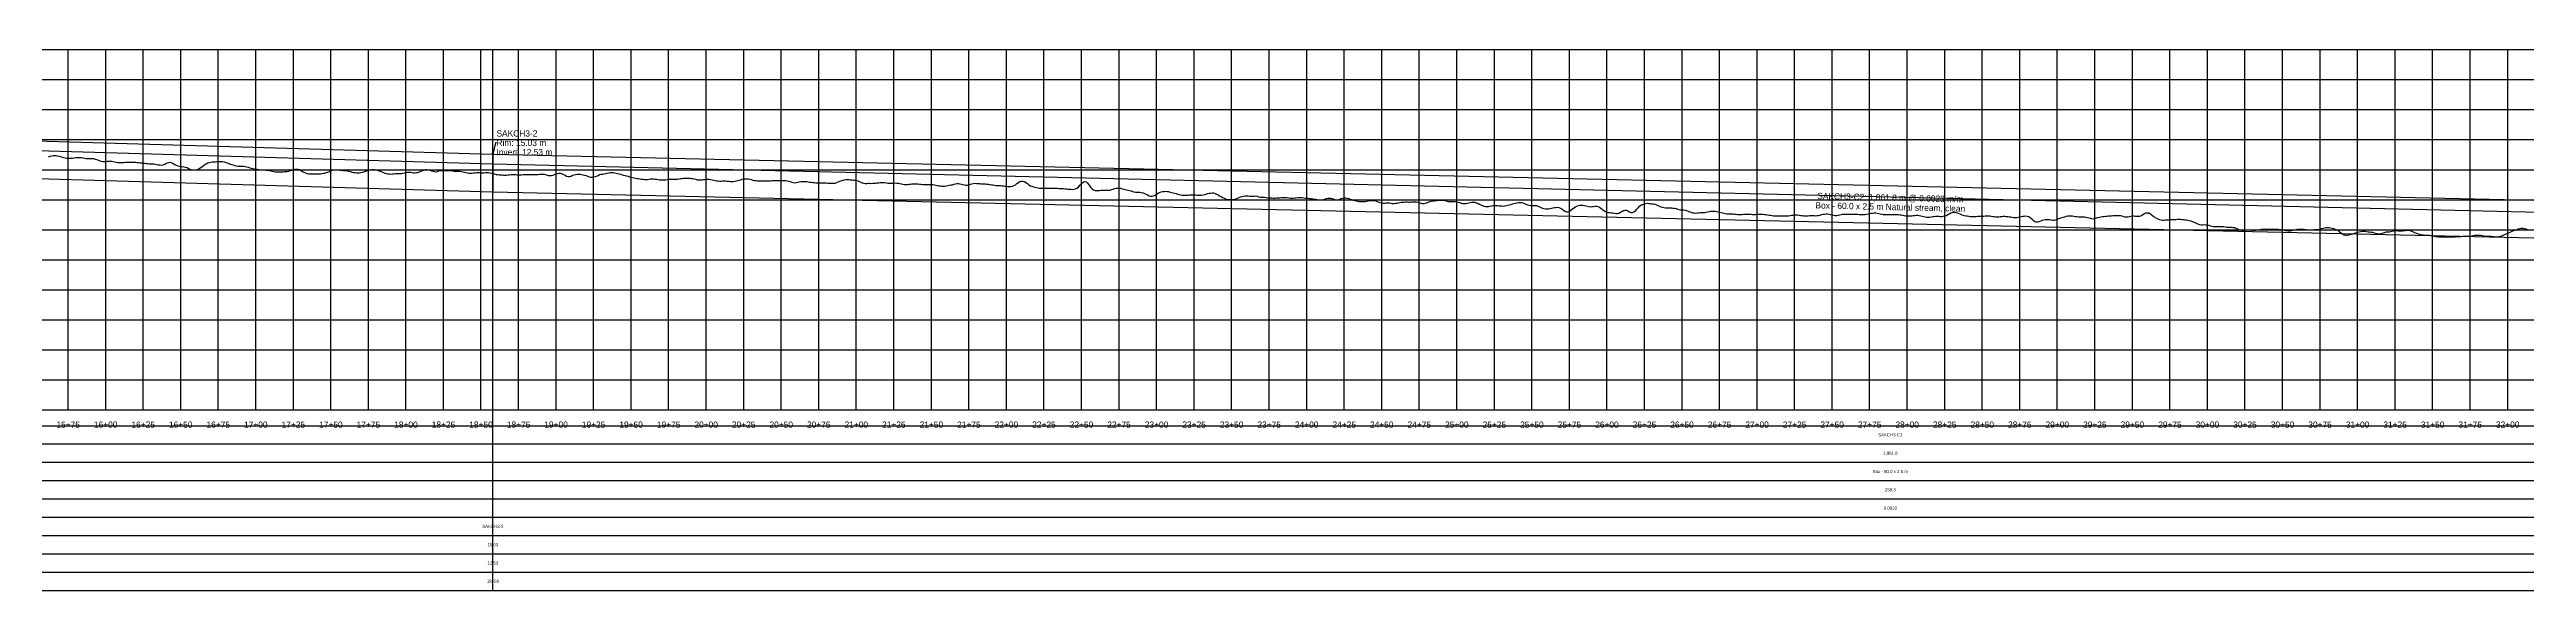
# Model space of a CAD drawing. Extents: x -64 to 6511, y -140 to 222.
# Drawn here: x 1563 to 3212, y -140 to 220 of the extents above; entities that cross this region are included whole.
import ezdxf
from ezdxf.enums import TextEntityAlignment as Align

# ---------------------------------------------------------------- set-up
doc = ezdxf.new("R2010")
doc.units = 0
for name, color, linetype in [('Annotation', 7, 'Continuous'), ('Annotation_Table', 254, 'Continuous'), ('Crown', 7, 'Continuous'), ('Grid', 254, 'Continuous'), ('Grid_Text', 7, 'Continuous'), ('Ground_Elevation', 3, 'Continuous'), ('Hydraulic_Grade', 5, 'Continuous'), ('Invert', 7, 'Continuous'), ('Structure', 7, 'Continuous')]:
    doc.layers.add(name, color=color, linetype=linetype)

msp = doc.modelspace()

# ---------------------------------------------------------------- linework, layer by layer
at = {"layer": 'Annotation', "color": 0}
msp.add_lwpolyline([(1857.89, 150.27), (1857.69, 151.25), (1858.48, 151.07)], close=True, dxfattribs=at)
msp.add_lwpolyline([(1860.33, 157.89), (1859.59, 157.89), (1857.89, 150.27)], dxfattribs=at)
at = {"layer": 'Annotation_Table', "color": 254}
for points in [[(1857.89, -140.21), (1857.89, 220)], [(-25, -30.48), (6474.95, -30.48)], [(-25, -42.67), (6474.95, -42.67)], [(-25, -54.86), (6474.95, -54.86)], [(-25, -67.06), (6474.95, -67.06)], [(-25, -79.25), (6474.95, -79.25)], [(-25, -91.44), (6474.95, -91.44)], [(-25, -103.63), (6474.95, -103.63)], [(-25, -115.82), (6474.95, -115.82)], [(-25, -128.02), (6474.95, -128.02)], [(-25, -140.21), (6474.95, -140.21)]]:
    msp.add_lwpolyline(points, dxfattribs=at)
at = {"layer": 'Crown', "color": 0}
for points in [[(0, 204.59), (1857.89, 150.27)], [(1857.89, 150.27), (1857.89, 150.27)], [(1857.89, 150.27), (3719.66, 108.3)]]:
    msp.add_lwpolyline(points, dxfattribs=at)
at = {"layer": 'Grid', "color": 254}
for points in [[(-25, 220), (6475, 220)], [(1575, -20), (1575, 220)], [(1600, -20), (1600, 220)], [(1625, -20), (1625, 220)], [(1650, -20), (1650, 220)], [(1675, -20), (1675, 220)], [(1700, -20), (1700, 220)], [(1725, -20), (1725, 220)], [(1750, -20), (1750, 220)], [(1775, -20), (1775, 220)], [(1800, -20), (1800, 220)], [(1825, -20), (1825, 220)], [(1850, -20), (1850, 220)], [(1875, -20), (1875, 220)], [(1900, -20), (1900, 220)], [(1925, -20), (1925, 220)], [(1950, -20), (1950, 220)], [(1975, -20), (1975, 220)], [(2000, -20), (2000, 220)], [(2025, -20), (2025, 220)], [(2050, -20), (2050, 220)], [(2075, -20), (2075, 220)], [(2100, -20), (2100, 220)], [(2125, -20), (2125, 220)], [(2150, -20), (2150, 220)], [(2175, -20), (2175, 220)], [(2200, -20), (2200, 220)], [(2225, -20), (2225, 220)], [(2250, -20), (2250, 220)], [(2275, -20), (2275, 220)], [(2300, -20), (2300, 220)], [(2325, -20), (2325, 220)], [(2350, -20), (2350, 220)], [(2375, -20), (2375, 220)], [(2400, -20), (2400, 220)], [(2425, -20), (2425, 220)], [(2450, -20), (2450, 220)], [(2475, -20), (2475, 220)], [(2500, -20), (2500, 220)], [(2525, -20), (2525, 220)], [(2550, -20), (2550, 220)], [(2575, -20), (2575, 220)], [(2600, -20), (2600, 220)], [(2625, -20), (2625, 220)], [(2650, -20), (2650, 220)], [(2675, -20), (2675, 220)], [(2700, -20), (2700, 220)], [(2725, -20), (2725, 220)], [(2750, -20), (2750, 220)], [(2775, -20), (2775, 220)], [(2800, -20), (2800, 220)], [(2825, -20), (2825, 220)], [(2850, -20), (2850, 220)], [(2875, -20), (2875, 220)], [(2900, -20), (2900, 220)], [(2925, -20), (2925, 220)], [(2950, -20), (2950, 220)], [(2975, -20), (2975, 220)], [(3000, -20), (3000, 220)], [(3025, -20), (3025, 220)], [(3050, -20), (3050, 220)], [(3075, -20), (3075, 220)], [(3100, -20), (3100, 220)], [(3125, -20), (3125, 220)], [(3150, -20), (3150, 220)], [(3175, -20), (3175, 220)], [(3200, -20), (3200, 220)], [(-25, 200), (6475, 200)], [(-25, 180), (6475, 180)], [(-25, 160), (6475, 160)], [(-25, 140), (6475, 140)], [(-25, 120), (6475, 120)], [(-25, 100), (6475, 100)], [(-25, 80), (6475, 80)], [(-25, 60), (6475, 60)], [(-25, 40), (6475, 40)], [(-25, 20), (6475, 20)], [(-25, 0), (6475, 0)], [(-25, -20), (6475, -20)]]:
    msp.add_lwpolyline(points, dxfattribs=at)
at = {"layer": 'Ground_Elevation', "color": 3}
msp.add_lwpolyline([(1562, 148.62), (1563, 148.95), (1564, 149.21), (1565, 149.4), (1566, 149.44), (1567, 149.36), (1568, 149.19), (1569, 148.98), (1570, 148.73), (1571, 148.44), (1572, 148.13), (1573, 147.88), (1574, 147.69), (1575, 147.59), (1576, 147.59), (1577, 147.64), (1578, 147.75), (1579, 147.89), (1580, 148.03), (1581, 148.13), (1582, 148.18), (1583, 148.13), (1584, 148.01), (1585, 147.82), (1586, 147.63), (1587, 147.49), (1588, 147.42), (1589, 147.4), (1590, 147.44), (1591, 147.44), (1592, 147.34), (1593, 147.1), (1594, 146.74), (1595, 146.34), (1596, 145.98), (1597, 145.69), (1598, 145.53), (1599, 145.49), (1600, 145.55), (1601, 145.64), (1602, 145.71), (1603, 145.72), (1604, 145.63), (1605, 145.41), (1606, 145.15), (1607, 144.91), (1608, 144.75), (1609, 144.7), (1610, 144.7), (1611, 144.73), (1612, 144.82), (1613, 144.93), (1614, 145), (1615, 145.02), (1616, 144.99), (1617, 144.96), (1618, 144.96), (1619, 144.96), (1620, 144.91), (1621, 144.82), (1622, 144.71), (1623, 144.63), (1624, 144.55), (1625, 144.43), (1626, 144.28), (1627, 144.15), (1628, 144.04), (1629, 143.94), (1630, 143.9), (1631, 143.89), (1632, 143.85), (1633, 143.73), (1634, 143.53), (1635, 143.3), (1636, 143.12), (1637, 143.07), (1638, 143.2), (1639, 143.56), (1640, 144.07), (1641, 144.59), (1642, 144.89), (1643, 144.92), (1644, 144.66), (1645, 144.16), (1646, 143.53), (1647, 142.91), (1648, 142.47), (1649, 142.26), (1650, 142.19), (1651, 142.12), (1652, 141.99), (1653, 141.76), (1654, 141.41), (1655, 140.9), (1656, 140.36), (1657, 140.03), (1658, 139.87), (1659, 139.85), (1660, 139.94), (1661, 140.21), (1662, 140.66), (1663, 141.25), (1664, 141.91), (1665, 142.62), (1666, 143.34), (1667, 144), (1668, 144.51), (1669, 144.86), (1670, 145.04), (1671, 145.13), (1672, 145.2), (1673, 145.27), (1674, 145.36), (1675, 145.45), (1676, 145.48), (1677, 145.45), (1678, 145.35), (1679, 145.15), (1680, 144.86), (1681, 144.49), (1682, 144.09), (1683, 143.72), (1684, 143.41), (1685, 143.14), (1686, 142.87), (1687, 142.61), (1688, 142.44), (1689, 142.39), (1690, 142.41), (1691, 142.4), (1692, 142.31), (1693, 142.16), (1694, 141.96), (1695, 141.67), (1696, 141.33), (1697, 141.03), (1698, 140.8), (1699, 140.6), (1700, 140.43), (1701, 140.26), (1702, 140.11), (1703, 139.99), (1704, 139.89), (1705, 139.83), (1706, 139.79), (1707, 139.72), (1708, 139.59), (1709, 139.4), (1710, 139.18), (1711, 138.93), (1712, 138.71), (1713, 138.56), (1714, 138.49), (1715, 138.52), (1716, 138.59), (1717, 138.64), (1718, 138.66), (1719, 138.7), (1720, 138.75), (1721, 138.86), (1722, 139.06), (1723, 139.37), (1724, 139.76), (1725, 140.11), (1726, 140.36), (1727, 140.43), (1728, 140.34), (1729, 140.04), (1730, 139.55), (1731, 138.89), (1732, 138.27), (1733, 137.79), (1734, 137.49), (1735, 137.32), (1736, 137.24), (1737, 137.23), (1738, 137.23), (1739, 137.21), (1740, 137.16), (1741, 137.13), (1742, 137.16), (1743, 137.27), (1744, 137.41), (1745, 137.57), (1746, 137.76), (1747, 138.04), (1748, 138.38), (1749, 138.77), (1750, 139.18), (1751, 139.57), (1752, 139.85), (1753, 139.97), (1754, 139.95), (1755, 139.84), (1756, 139.73), (1757, 139.63), (1758, 139.56), (1759, 139.49), (1760, 139.39), (1761, 139.25), (1762, 139.01), (1763, 138.69), (1764, 138.38), (1765, 138.16), (1766, 138.04), (1767, 138), (1768, 137.98), (1769, 137.99), (1770, 138.13), (1771, 138.36), (1772, 138.63), (1773, 138.9), (1774, 139.22), (1775, 139.56), (1776, 139.86), (1777, 140.06), (1778, 140.12), (1779, 140.05), (1780, 139.89), (1781, 139.63), (1782, 139.34), (1783, 138.99), (1784, 138.58), (1785, 138.13), (1786, 137.71), (1787, 137.39), (1788, 137.22), (1789, 137.14), (1790, 137.12), (1791, 137.18), (1792, 137.28), (1793, 137.35), (1794, 137.37), (1795, 137.36), (1796, 137.38), (1797, 137.5), (1798, 137.69), (1799, 137.91), (1800, 138.14), (1801, 138.28), (1802, 138.31), (1803, 138.24), (1804, 138.11), (1805, 138.01), (1806, 137.98), (1807, 138.05), (1808, 138.22), (1809, 138.54), (1810, 138.96), (1811, 139.4), (1812, 139.77), (1813, 140.02), (1814, 140.1), (1815, 139.92), (1816, 139.59), (1817, 139.22), (1818, 138.91), (1819, 138.7), (1820, 138.65), (1821, 138.86), (1822, 139.28), (1823, 139.44), (1824, 139.42), (1825, 139.37), (1826, 139.35), (1827, 139.37), (1828, 139.43), (1829, 139.51), (1830, 139.46), (1831, 139.17), (1832, 138.94), (1833, 138.93), (1834, 139), (1835, 139.05), (1836, 139.02), (1837, 138.88), (1838, 138.64), (1839, 138.38), (1840, 138.13), (1841, 137.91), (1842, 137.74), (1843, 137.68), (1844, 137.72), (1845, 137.83), (1846, 137.96), (1847, 138.07), (1848, 138.11), (1849, 138.07), (1850, 137.98), (1851, 137.95), (1852, 137.98), (1853, 138.04), (1854, 138.07), (1855, 138.03), (1856, 137.91), (1857, 137.72), (1858, 137.47), (1859, 137.16), (1860, 136.89), (1861, 136.7), (1862, 136.58), (1863, 136.5), (1864, 136.46), (1865, 136.43), (1866, 136.41), (1867, 136.45), (1868, 136.53), (1869, 136.63), (1870, 136.72), (1871, 136.81), (1872, 136.84), (1873, 136.77), (1874, 136.62), (1875, 136.52), (1876, 136.53), (1877, 136.6), (1878, 136.69), (1879, 136.79), (1880, 136.83), (1881, 136.81), (1882, 136.73), (1883, 136.69), (1884, 136.69), (1885, 136.68), (1886, 136.7), (1887, 136.74), (1888, 136.84), (1889, 136.93), (1890, 137.01), (1891, 137.01), (1892, 136.92), (1893, 136.71), (1894, 136.45), (1895, 136.18), (1896, 136.04), (1897, 136.06), (1898, 136.3), (1899, 136.71), (1900, 137.17), (1901, 137.55), (1902, 137.71), (1903, 137.63), (1904, 137.31), (1905, 136.82), (1906, 136.25), (1907, 135.74), (1908, 135.41), (1909, 135.41), (1910, 135.79), (1911, 136.24), (1912, 136.55), (1913, 136.78), (1914, 136.95), (1915, 137), (1916, 136.92), (1917, 136.74), (1918, 136.5), (1919, 136.26), (1920, 136.02), (1921, 135.58), (1922, 135.23), (1923, 135.09), (1924, 135.1), (1925, 135.24), (1926, 135.45), (1927, 135.75), (1928, 136.23), (1929, 136.71), (1930, 136.93), (1931, 137.12), (1932, 137.3), (1933, 137.49), (1934, 137.68), (1935, 137.87), (1936, 138.02), (1937, 138.13), (1938, 138.13), (1939, 138.01), (1940, 137.75), (1941, 137.44), (1942, 137.15), (1943, 136.96), (1944, 136.62), (1945, 136.32), (1946, 136.12), (1947, 135.91), (1948, 135.61), (1949, 135.29), (1950, 134.97), (1951, 134.7), (1952, 134.49), (1953, 134.34), (1954, 134.2), (1955, 134.05), (1956, 133.91), (1957, 133.76), (1958, 133.63), (1959, 133.54), (1960, 133.49), (1961, 133.53), (1962, 133.67), (1963, 133.83), (1964, 133.93), (1965, 133.9), (1966, 133.76), (1967, 133.6), (1968, 133.46), (1969, 133.31), (1970, 133.19), (1971, 133.14), (1972, 133.2), (1973, 133.34), (1974, 133.51), (1975, 133.66), (1976, 133.74), (1977, 133.74), (1978, 133.71), (1979, 133.67), (1980, 133.68), (1981, 133.77), (1982, 133.88), (1983, 134.03), (1984, 134.16), (1985, 134.25), (1986, 134.33), (1987, 134.38), (1988, 134.38), (1989, 134.3), (1990, 134.2), (1991, 134.06), (1992, 133.86), (1993, 133.59), (1994, 133.34), (1995, 133.19), (1996, 133.16), (1997, 133.25), (1998, 133.38), (1999, 133.54), (2000, 133.69), (2001, 133.76), (2002, 133.72), (2003, 133.57), (2004, 133.33), (2005, 133.03), (2006, 132.75), (2007, 132.57), (2008, 132.48), (2009, 132.43), (2010, 132.43), (2011, 132.47), (2012, 132.53), (2013, 132.53), (2014, 132.44), (2015, 132.29), (2016, 132.14), (2017, 132.08), (2018, 132.12), (2019, 132.27), (2020, 132.47), (2021, 132.7), (2022, 132.95), (2023, 133.26), (2024, 133.58), (2025, 133.83), (2026, 133.93), (2027, 133.93), (2028, 133.83), (2029, 133.63), (2030, 133.37), (2031, 133.1), (2032, 132.87), (2033, 132.71), (2034, 132.61), (2035, 132.54), (2036, 132.5), (2037, 132.49), (2038, 132.5), (2039, 132.54), (2040, 132.59), (2041, 132.63), (2042, 132.65), (2043, 132.67), (2044, 132.73), (2045, 132.77), (2046, 132.77), (2047, 132.73), (2048, 132.73), (2049, 132.75), (2050, 132.78), (2051, 132.81), (2052, 132.8), (2053, 132.73), (2054, 132.58), (2055, 132.34), (2056, 132.05), (2057, 131.73), (2058, 131.47), (2059, 131.34), (2060, 131.39), (2061, 131.6), (2062, 131.85), (2063, 132.05), (2064, 132.15), (2065, 132.18), (2066, 132.16), (2067, 132.05), (2068, 131.89), (2069, 131.74), (2070, 131.61), (2071, 131.48), (2072, 131.37), (2073, 131.3), (2074, 131.29), (2075, 131.3), (2076, 131.33), (2077, 131.34), (2078, 131.32), (2079, 131.26), (2080, 131.17), (2081, 131.1), (2082, 131.03), (2083, 130.97), (2084, 130.91), (2085, 130.93), (2086, 131.1), (2087, 131.46), (2088, 131.86), (2089, 132.26), (2090, 132.68), (2091, 133.06), (2092, 133.34), (2093, 133.46), (2094, 133.46), (2095, 133.39), (2096, 133.28), (2097, 133.18), (2098, 133.11), (2099, 133.1), (2100, 133.02), (2101, 132.58), (2102, 132.09), (2103, 131.65), (2104, 131.26), (2105, 130.99), (2106, 130.9), (2107, 130.89), (2108, 130.91), (2109, 130.91), (2110, 130.9), (2111, 130.92), (2112, 130.99), (2113, 131.09), (2114, 131.2), (2115, 131.33), (2116, 131.46), (2117, 131.55), (2118, 131.53), (2119, 131.38), (2120, 131.19), (2121, 131.02), (2122, 130.92), (2123, 130.92), (2124, 131), (2125, 131.09), (2126, 131.14), (2127, 131.13), (2128, 130.99), (2129, 130.74), (2130, 130.47), (2131, 130.25), (2132, 130.12), (2133, 130.1), (2134, 130.16), (2135, 130.27), (2136, 130.4), (2137, 130.51), (2138, 130.59), (2139, 130.61), (2140, 130.59), (2141, 130.52), (2142, 130.44), (2143, 130.34), (2144, 130.24), (2145, 130.18), (2146, 130.18), (2147, 130.19), (2148, 130.19), (2149, 130.17), (2150, 130.12), (2151, 130.05), (2152, 129.9), (2153, 129.71), (2154, 129.5), (2155, 129.32), (2156, 129.15), (2157, 129.03), (2158, 129.02), (2159, 129.11), (2160, 129.25), (2161, 129.39), (2162, 129.59), (2163, 129.8), (2164, 130.02), (2165, 130.29), (2166, 130.55), (2167, 130.75), (2168, 130.81), (2169, 130.65), (2170, 130.37), (2171, 130.06), (2172, 129.82), (2173, 129.71), (2174, 129.77), (2175, 129.99), (2176, 130.32), (2177, 130.65), (2178, 130.9), (2179, 130.91), (2180, 130.83), (2181, 130.87), (2182, 130.83), (2183, 130.64), (2184, 130.51), (2185, 130.5), (2186, 130.49), (2187, 130.45), (2188, 130.34), (2189, 130.18), (2190, 129.98), (2191, 129.8), (2192, 129.64), (2193, 129.54), (2194, 129.5), (2195, 129.48), (2196, 129.43), (2197, 129.35), (2198, 129.24), (2199, 129.11), (2200, 128.98), (2201, 128.87), (2202, 128.83), (2203, 128.88), (2204, 129.04), (2205, 129.39), (2206, 129.94), (2207, 130.7), (2208, 131.48), (2209, 132.1), (2210, 132.42), (2211, 132.45), (2212, 132.13), (2213, 131.5), (2214, 130.69), (2215, 129.89), (2216, 129.33), (2217, 128.94), (2218, 128.68), (2219, 128.44), (2220, 128.19), (2221, 127.97), (2222, 127.79), (2223, 127.68), (2224, 127.63), (2225, 127.64), (2226, 127.69), (2227, 127.75), (2228, 127.78), (2229, 127.76), (2230, 127.74), (2231, 127.74), (2232, 127.75), (2233, 127.71), (2234, 127.62), (2235, 127.54), (2236, 127.49), (2237, 127.44), (2238, 127.36), (2239, 127.27), (2240, 127.19), (2241, 127.12), (2242, 127.02), (2243, 126.92), (2244, 126.9), (2245, 126.98), (2246, 127.2), (2247, 127.65), (2248, 128.46), (2249, 129.63), (2250, 130.84), (2251, 131.77), (2252, 132.11), (2253, 131.82), (2254, 130.93), (2255, 129.68), (2256, 128.33), (2257, 127.23), (2258, 126.56), (2259, 126.22), (2260, 126.12), (2261, 126.13), (2262, 126.2), (2263, 126.3), (2264, 126.4), (2265, 126.44), (2266, 126.4), (2267, 126.33), (2268, 126.3), (2269, 126.4), (2270, 126.7), (2271, 127.09), (2272, 127.43), (2273, 127.65), (2274, 127.76), (2275, 127.73), (2276, 127.58), (2277, 127.33), (2278, 127.07), (2279, 126.86), (2280, 126.66), (2281, 126.41), (2282, 126.15), (2283, 125.85), (2284, 125.53), (2285, 125.21), (2286, 125.02), (2287, 124.96), (2288, 124.97), (2289, 124.94), (2290, 124.82), (2291, 124.58), (2292, 124.21), (2293, 123.73), (2294, 123.18), (2295, 122.67), (2296, 122.37), (2297, 122.38), (2298, 122.66), (2299, 123.12), (2300, 123.68), (2301, 124.29), (2302, 124.86), (2303, 125.25), (2304, 125.44), (2305, 125.53), (2306, 125.59), (2307, 125.55), (2308, 125.39), (2309, 125.12), (2310, 124.83), (2311, 124.59), (2312, 124.34), (2313, 124.04), (2314, 123.71), (2315, 123.43), (2316, 123.22), (2317, 123.07), (2318, 122.96), (2319, 122.93), (2320, 122.99), (2321, 123.11), (2322, 123.21), (2323, 123.25), (2324, 123.25), (2325, 123.23), (2326, 123.16), (2327, 123.07), (2328, 122.99), (2329, 122.96), (2330, 123.01), (2331, 123.16), (2332, 123.43), (2333, 123.76), (2334, 124.06), (2335, 124.27), (2336, 124.42), (2337, 124.51), (2338, 124.48), (2339, 124.22), (2340, 123.76), (2341, 123.22), (2342, 122.67), (2343, 122.11), (2344, 121.51), (2345, 120.94), (2346, 120.51), (2347, 120.23), (2348, 120.09), (2349, 120.05), (2350, 120.04), (2351, 120.13), (2352, 120.36), (2353, 120.68), (2354, 121.02), (2355, 121.45), (2356, 121.89), (2357, 122.21), (2358, 122.46), (2359, 122.59), (2360, 122.61), (2361, 122.55), (2362, 122.46), (2363, 122.39), (2364, 122.36), (2365, 122.4), (2366, 122.48), (2367, 122.37), (2368, 122.01), (2369, 121.79), (2370, 121.73), (2371, 121.69), (2372, 121.62), (2373, 121.49), (2374, 121.35), (2375, 121.24), (2376, 121.18), (2377, 121.16), (2378, 121.14), (2379, 121.13), (2380, 121.17), (2381, 121.27), (2382, 121.35), (2383, 121.42), (2384, 121.46), (2385, 121.44), (2386, 121.41), (2387, 121.38), (2388, 121.24), (2389, 121.13), (2390, 121.07), (2391, 121.11), (2392, 121.2), (2393, 121.29), (2394, 121.37), (2395, 121.43), (2396, 121.45), (2397, 121.4), (2398, 121.27), (2399, 121.13), (2400, 121.02), (2401, 120.93), (2402, 120.84), (2403, 120.73), (2404, 120.6), (2405, 120.46), (2406, 120.32), (2407, 120.12), (2408, 119.95), (2409, 119.86), (2410, 119.92), (2411, 120.12), (2412, 120.4), (2413, 120.71), (2414, 120.97), (2415, 121.1), (2416, 121.01), (2417, 120.75), (2418, 120.38), (2419, 120.04), (2420, 119.89), (2421, 119.99), (2422, 120.31), (2423, 120.71), (2424, 121.05), (2425, 121.24), (2426, 121.27), (2427, 121.13), (2428, 120.82), (2429, 120.45), (2430, 120.09), (2431, 119.74), (2432, 119.42), (2433, 119.15), (2434, 118.97), (2435, 118.88), (2436, 118.83), (2437, 118.83), (2438, 118.83), (2439, 118.88), (2440, 119.02), (2441, 119.22), (2442, 119.39), (2443, 119.51), (2444, 119.57), (2445, 119.51), (2446, 119.26), (2447, 118.86), (2448, 118.43), (2449, 118.07), (2450, 117.85), (2451, 117.78), (2452, 117.79), (2453, 117.86), (2454, 117.89), (2455, 117.82), (2456, 117.68), (2457, 117.57), (2458, 117.55), (2459, 117.63), (2460, 117.8), (2461, 118.01), (2462, 118.18), (2463, 118.31), (2464, 118.4), (2465, 118.46), (2466, 118.5), (2467, 118.5), (2468, 118.47), (2469, 118.47), (2470, 118.52), (2471, 118.6), (2472, 118.61), (2473, 118.5), (2474, 118.29), (2475, 118.05), (2476, 117.8), (2477, 117.57), (2478, 117.49), (2479, 117.59), (2480, 117.9), (2481, 118.32), (2482, 118.74), (2483, 119.05), (2484, 119.23), (2485, 119.34), (2486, 119.44), (2487, 119.55), (2488, 119.65), (2489, 119.69), (2490, 119.68), (2491, 119.6), (2492, 119.43), (2493, 119.16), (2494, 118.9), (2495, 118.74), (2496, 118.75), (2497, 118.82), (2498, 118.85), (2499, 118.8), (2500, 118.69), (2501, 118.45), (2502, 118.12), (2503, 117.76), (2504, 117.49), (2505, 117.38), (2506, 117.46), (2507, 117.66), (2508, 117.91), (2509, 118.15), (2510, 118.32), (2511, 118.38), (2512, 118.28), (2513, 118.03), (2514, 117.63), (2515, 117.14), (2516, 116.62), (2517, 116.13), (2518, 115.76), (2519, 115.52), (2520, 115.49), (2521, 115.58), (2522, 115.75), (2523, 115.95), (2524, 116.09), (2525, 116.17), (2526, 116.19), (2527, 116.12), (2528, 116.02), (2529, 115.91), (2530, 115.83), (2531, 115.81), (2532, 115.89), (2533, 116.07), (2534, 116.34), (2535, 116.65), (2536, 116.91), (2537, 117.17), (2538, 117.45), (2539, 117.71), (2540, 117.95), (2541, 118.1), (2542, 118.18), (2543, 118.14), (2544, 117.9), (2545, 117.48), (2546, 117.02), (2547, 116.62), (2548, 116.35), (2549, 116.21), (2550, 116.18), (2551, 116.2), (2552, 116.2), (2553, 116.07), (2554, 115.75), (2555, 115.32), (2556, 114.81), (2557, 114.36), (2558, 114.04), (2559, 113.89), (2560, 113.88), (2561, 113.96), (2562, 114.09), (2563, 114.3), (2564, 114.53), (2565, 114.74), (2566, 114.9), (2567, 114.95), (2568, 114.81), (2569, 114.43), (2570, 113.84), (2571, 113.08), (2572, 112.36), (2573, 111.97), (2574, 111.95), (2575, 112.34), (2576, 112.99), (2577, 113.83), (2578, 114.66), (2579, 115.34), (2580, 115.79), (2581, 116.1), (2582, 116.31), (2583, 116.41), (2584, 116.37), (2585, 116.19), (2586, 115.93), (2587, 115.65), (2588, 115.43), (2589, 115.34), (2590, 115.4), (2591, 115.58), (2592, 115.71), (2593, 115.73), (2594, 115.55), (2595, 115.11), (2596, 114.38), (2597, 113.58), (2598, 112.78), (2599, 112.13), (2600, 111.72), (2601, 111.53), (2602, 111.43), (2603, 111.32), (2604, 111.16), (2605, 110.93), (2606, 110.75), (2607, 110.8), (2608, 111.1), (2609, 111.63), (2610, 112.21), (2611, 112.74), (2612, 113.04), (2613, 112.94), (2614, 112.49), (2615, 111.88), (2616, 111.44), (2617, 111.43), (2618, 111.82), (2619, 112.58), (2620, 113.67), (2621, 114.88), (2622, 115.86), (2623, 116.51), (2624, 116.89), (2625, 117.17), (2626, 117.43), (2627, 117.59), (2628, 117.58), (2629, 117.49), (2630, 117.36), (2631, 117.21), (2632, 116.96), (2633, 116.61), (2634, 116.19), (2635, 115.76), (2636, 115.34), (2637, 115), (2638, 114.75), (2639, 114.6), (2640, 114.55), (2641, 114.58), (2642, 114.6), (2643, 114.57), (2644, 114.44), (2645, 114.26), (2646, 114.04), (2647, 113.77), (2648, 113.52), (2649, 113.35), (2650, 113.25), (2651, 113.2), (2652, 113.09), (2653, 112.84), (2654, 112.46), (2655, 112.01), (2656, 111.62), (2657, 111.34), (2658, 111.2), (2659, 111.13), (2660, 111.17), (2661, 111.27), (2662, 111.38), (2663, 111.45), (2664, 111.49), (2665, 111.59), (2666, 111.77), (2667, 112.01), (2668, 112.21), (2669, 112.34), (2670, 112.39), (2671, 112.39), (2672, 112.32), (2673, 112.16), (2674, 111.94), (2675, 111.7), (2676, 111.45), (2677, 111.19), (2678, 110.95), (2679, 110.77), (2680, 110.68), (2681, 110.65), (2682, 110.63), (2683, 110.61), (2684, 110.53), (2685, 110.41), (2686, 110.3), (2687, 110.22), (2688, 110.17), (2689, 110.2), (2690, 110.23), (2691, 110.27), (2692, 110.31), (2693, 110.34), (2694, 110.35), (2695, 110.32), (2696, 110.28), (2697, 110.22), (2698, 110.2), (2699, 110.26), (2700, 110.36), (2701, 110.41), (2702, 110.4), (2703, 110.35), (2704, 110.28), (2705, 110.2), (2706, 110.08), (2707, 109.94), (2708, 109.8), (2709, 109.63), (2710, 109.47), (2711, 109.34), (2712, 109.28), (2713, 109.24), (2714, 109.23), (2715, 109.25), (2716, 109.28), (2717, 109.28), (2718, 109.24), (2719, 109.19), (2720, 109.19), (2721, 109.28), (2722, 109.42), (2723, 109.6), (2724, 109.79), (2725, 109.95), (2726, 109.98), (2727, 109.91), (2728, 109.76), (2729, 109.57), (2730, 109.43), (2731, 109.36), (2732, 109.33), (2733, 109.31), (2734, 109.34), (2735, 109.38), (2736, 109.4), (2737, 109.41), (2738, 109.38), (2739, 109.35), (2740, 109.39), (2741, 109.55), (2742, 109.79), (2743, 110.06), (2744, 110.3), (2745, 110.48), (2746, 110.58), (2747, 110.56), (2748, 110.4), (2749, 110.13), (2750, 109.85), (2751, 109.63), (2752, 109.53), (2753, 109.56), (2754, 109.69), (2755, 109.89), (2756, 110.12), (2757, 110.32), (2758, 110.43), (2759, 110.46), (2760, 110.45), (2761, 110.42), (2762, 110.37), (2763, 110.36), (2764, 110.37), (2765, 110.37), (2766, 110.35), (2767, 110.29), (2768, 110.19), (2769, 110.1), (2770, 110.07), (2771, 110.1), (2772, 110.18), (2773, 110.34), (2774, 110.56), (2775, 110.77), (2776, 110.96), (2777, 111.12), (2778, 111.25), (2779, 111.25), (2780, 111.11), (2781, 110.85), (2782, 110.58), (2783, 110.34), (2784, 110.18), (2785, 110.09), (2786, 110.06), (2787, 110.1), (2788, 110.16), (2789, 110.2), (2790, 110.21), (2791, 110.22), (2792, 110.22), (2793, 110.18), (2794, 110.1), (2795, 110), (2796, 109.85), (2797, 109.67), (2798, 109.48), (2799, 109.33), (2800, 109.25), (2801, 109.2), (2802, 109.21), (2803, 109.27), (2804, 109.38), (2805, 109.51), (2806, 109.61), (2807, 109.61), (2808, 109.48), (2809, 109.24), (2810, 108.96), (2811, 108.72), (2812, 108.51), (2813, 108.36), (2814, 108.31), (2815, 108.38), (2816, 108.54), (2817, 108.73), (2818, 108.88), (2819, 108.96), (2820, 109.01), (2821, 108.99), (2822, 108.93), (2823, 108.9), (2824, 108.96), (2825, 109.16), (2826, 109.54), (2827, 110.07), (2828, 110.66), (2829, 111.16), (2830, 111.51), (2831, 111.66), (2832, 111.62), (2833, 111.36), (2834, 110.97), (2835, 110.5), (2836, 110.07), (2837, 109.73), (2838, 109.46), (2839, 109.31), (2840, 109.18), (2841, 109.05), (2842, 108.91), (2843, 108.8), (2844, 108.76), (2845, 108.82), (2846, 108.9), (2847, 109), (2848, 109.06), (2849, 109.09), (2850, 109.1), (2851, 109.14), (2852, 109.19), (2853, 109.23), (2854, 109.26), (2855, 109.24), (2856, 109.13), (2857, 108.93), (2858, 108.72), (2859, 108.58), (2860, 108.55), (2861, 108.62), (2862, 108.77), (2863, 108.91), (2864, 108.99), (2865, 108.98), (2866, 108.89), (2867, 108.77), (2868, 108.64), (2869, 108.5), (2870, 108.36), (2871, 108.24), (2872, 108.18), (2873, 108.19), (2874, 108.31), (2875, 108.51), (2876, 108.74), (2877, 108.95), (2878, 109.14), (2879, 109.24), (2880, 109.13), (2881, 108.74), (2882, 108.06), (2883, 107.2), (2884, 106.34), (2885, 105.59), (2886, 105.17), (2887, 105.18), (2888, 105.5), (2889, 105.88), (2890, 106.29), (2891, 106.65), (2892, 106.85), (2893, 106.89), (2894, 106.85), (2895, 106.77), (2896, 106.64), (2897, 106.48), (2898, 106.48), (2899, 106.68), (2900, 107.01), (2901, 107.41), (2902, 107.78), (2903, 108.12), (2904, 108.4), (2905, 108.69), (2906, 108.97), (2907, 109.19), (2908, 109.31), (2909, 109.32), (2910, 109.23), (2911, 109.09), (2912, 108.92), (2913, 108.75), (2914, 108.61), (2915, 108.57), (2916, 108.61), (2917, 108.63), (2918, 108.55), (2919, 108.38), (2920, 108.14), (2921, 107.89), (2922, 107.65), (2923, 107.45), (2924, 107.35), (2925, 107.51), (2926, 107.91), (2927, 108.17), (2928, 108.39), (2929, 108.6), (2930, 108.76), (2931, 108.89), (2932, 109), (2933, 109.09), (2934, 109.18), (2935, 109.27), (2936, 109.35), (2937, 109.41), (2938, 109.46), (2939, 109.49), (2940, 109.51), (2941, 109.51), (2942, 109.47), (2943, 109.22), (2944, 108.81), (2945, 108.53), (2946, 108.5), (2947, 108.65), (2948, 108.88), (2949, 109.07), (2950, 109.18), (2951, 109.21), (2952, 109.15), (2953, 109.02), (2954, 108.94), (2955, 109.1), (2956, 109.52), (2957, 110.12), (2958, 110.74), (2959, 111.18), (2960, 111.36), (2961, 111.18), (2962, 110.63), (2963, 109.82), (2964, 108.97), (2965, 108.24), (2966, 107.64), (2967, 107.17), (2968, 106.81), (2969, 106.59), (2970, 106.48), (2971, 106.49), (2972, 106.55), (2973, 106.63), (2974, 106.71), (2975, 106.79), (2976, 106.83), (2977, 106.86), (2978, 106.89), (2979, 106.92), (2980, 106.98), (2981, 107), (2982, 106.96), (2983, 106.87), (2984, 106.75), (2985, 106.63), (2986, 106.51), (2987, 106.37), (2988, 106.18), (2989, 105.94), (2990, 105.6), (2991, 105.15), (2992, 104.6), (2993, 104.07), (2994, 103.65), (2995, 103.42), (2996, 103.34), (2997, 103.38), (2998, 103.41), (2999, 103.36), (3000, 103.21), (3001, 102.97), (3002, 102.69), (3003, 102.43), (3004, 102.23), (3005, 102.12), (3006, 102.08), (3007, 102.12), (3008, 102.18), (3009, 102.24), (3010, 102.23), (3011, 102.12), (3012, 101.95), (3013, 101.78), (3014, 101.69), (3015, 101.66), (3016, 101.65), (3017, 101.57), (3018, 101.39), (3019, 101.07), (3020, 100.65), (3021, 100.23), (3022, 99.88), (3023, 99.67), (3024, 99.66), (3025, 99.76), (3026, 99.91), (3027, 99.99), (3028, 99.97), (3029, 99.87), (3030, 99.76), (3031, 99.69), (3032, 99.72), (3033, 99.84), (3034, 100.01), (3035, 100.18), (3036, 100.3), (3037, 100.36), (3038, 100.37), (3039, 100.34), (3040, 100.3), (3041, 100.28), (3042, 100.29), (3043, 100.32), (3044, 100.36), (3045, 100.38), (3046, 100.36), (3047, 100.33), (3048, 100.23), (3049, 100.06), (3050, 99.85), (3051, 99.65), (3052, 99.48), (3053, 99.39), (3054, 99.35), (3055, 99.35), (3056, 99.42), (3057, 99.61), (3058, 99.89), (3059, 100.16), (3060, 100.35), (3061, 100.42), (3062, 100.4), (3063, 100.34), (3064, 100.28), (3065, 100.21), (3066, 100.09), (3067, 99.96), (3068, 99.91), (3069, 99.92), (3070, 100.01), (3071, 100.09), (3072, 100.1), (3073, 100.12), (3074, 100.23), (3075, 100.44), (3076, 100.74), (3077, 101.04), (3078, 101.28), (3079, 101.47), (3080, 101.59), (3081, 101.54), (3082, 101.34), (3083, 101.07), (3084, 100.8), (3085, 100.48), (3086, 100.04), (3087, 99.44), (3088, 98.72), (3089, 97.94), (3090, 97.24), (3091, 96.69), (3092, 96.35), (3093, 96.32), (3094, 96.51), (3095, 96.76), (3096, 97.06), (3097, 97.36), (3098, 97.67), (3099, 97.97), (3100, 98.3), (3101, 98.63), (3102, 98.91), (3103, 99.07), (3104, 99.08), (3105, 98.97), (3106, 98.82), (3107, 98.72), (3108, 98.6), (3109, 98.46), (3110, 98.28), (3111, 98), (3112, 97.67), (3113, 97.39), (3114, 97.29), (3115, 97.35), (3116, 97.59), (3117, 97.93), (3118, 98.27), (3119, 98.51), (3120, 98.65), (3121, 98.72), (3122, 98.87), (3123, 99.09), (3124, 99.29), (3125, 99.4), (3126, 99.39), (3127, 99.36), (3128, 99.33), (3129, 99.32), (3130, 99.36), (3131, 99.43), (3132, 99.55), (3133, 99.65), (3134, 99.64), (3135, 99.43), (3136, 99.07), (3137, 98.61), (3138, 98.17), (3139, 97.77), (3140, 97.39), (3141, 97.05), (3142, 96.8), (3143, 96.63), (3144, 96.53), (3145, 96.48), (3146, 96.44), (3147, 96.4), (3148, 96.32), (3149, 96.18), (3150, 95.98), (3151, 95.8), (3152, 95.61), (3153, 95.45), (3154, 95.35), (3155, 95.29), (3156, 95.25), (3157, 95.21), (3158, 95.17), (3159, 95.16), (3160, 95.17), (3161, 95.18), (3162, 95.2), (3163, 95.24), (3164, 95.32), (3165, 95.38), (3166, 95.45), (3167, 95.51), (3168, 95.55), (3169, 95.59), (3170, 95.62), (3171, 95.65), (3172, 95.67), (3173, 95.7), (3174, 95.73), (3175, 95.81), (3176, 95.94), (3177, 96.13), (3178, 96.31), (3179, 96.42), (3180, 96.46), (3181, 96.41), (3182, 96.29), (3183, 96.12), (3184, 95.95), (3185, 95.8), (3186, 95.75), (3187, 95.78), (3188, 95.79), (3189, 95.69), (3190, 95.55), (3191, 95.42), (3192, 95.36), (3193, 95.38), (3194, 95.5), (3195, 95.72), (3196, 96.05), (3197, 96.46), (3198, 96.92), (3199, 97.37), (3200, 97.83), (3201, 98.26), (3202, 98.63), (3203, 99), (3204, 99.39), (3205, 99.78), (3206, 100.19), (3207, 100.57), (3208, 100.84), (3209, 101), (3210, 101.02), (3211, 100.85), (3212, 100.56), (3213, 100.24)], dxfattribs=at)
at = {"layer": 'Hydraulic_Grade', "color": 5}
for points in [[(0, 198.25), (1857.89, 143.99)], [(1857.89, 143.99), (1857.89, 143.99)], [(1857.89, 143.99), (3719.66, 99.87)]]:
    msp.add_lwpolyline(points, dxfattribs=at)
at = {"layer": 'Invert', "color": 0}
for points in [[(0, 179.59), (1857.89, 125.27)], [(1857.89, 125.27), (1857.89, 125.27)], [(1857.89, 125.27), (3719.66, 83.3)]]:
    msp.add_lwpolyline(points, dxfattribs=at)
at = {"layer": 'Structure', "color": 0}
msp.add_lwpolyline([(1857.89, 150.27), (1857.89, 125.27)], dxfattribs=at)
msp.add_lwpolyline([(1857.89, 150.27), (1857.89, 125.27)], dxfattribs=at)

# ---------------------------------------------------------------- texts
at = {"layer": 'Annotation', "color": 0}
for s, height, p in [('SAKCH3-2', 4.167, (1860.33, 164.14)), ('Rim: 15.03 m', 4.1667, (1860.33, 157.89)), ('Invert: 12.53 m', 4.1667, (1860.33, 151.64))]:
    msp.add_text(s, height=height, dxfattribs=at).set_placement(p, align=Align.MIDDLE_LEFT)
for s, p in [('Box - 60.0 x 2.5 m Natural stream, clean', (2788.77, 115.17)), ('SAKCH3-C2: 1,861.8 m @ 0.0023 m/m', (2788.77, 121.42))]:
    msp.add_text(s, height=4.1667, rotation=358.70859, dxfattribs=at).set_placement(p, align=Align.MIDDLE_CENTER)
at = {"layer": 'Annotation_Table', "color": 0}
for s, height, p in [('SAKCH3-C2', 2.083, (2788.77, -36.58)), ('1,861.8', 2.083, (2788.77, -48.77)), ('Box - 60.0 x 2.5 m', 2.0833, (2788.77, -60.96)), ('259.3', 2.083, (2788.77, -73.15)), ('SAKCH3-2', 2.083, (1857.89, -97.54)), ('0.0023', 2.083, (2788.77, -85.34)), ('15.03', 2.083, (1857.89, -109.73)), ('12.53', 2.083, (1857.89, -121.92)), ('18+58', 2.083, (1857.89, -134.11))]:
    msp.add_text(s, height=height, dxfattribs=at).set_placement(p, align=Align.MIDDLE_CENTER)
at = {"layer": 'Grid_Text', "color": 0}
for s, p in [('15+75', (1575, -27.7)), ('16+00', (1600, -27.7)), ('16+25', (1625, -27.7)), ('16+50', (1650, -27.7)), ('16+75', (1675, -27.7)), ('17+00', (1700, -27.7)), ('17+25', (1725, -27.7)), ('17+50', (1750, -27.7)), ('17+75', (1775, -27.7)), ('18+00', (1800, -27.7)), ('18+25', (1825, -27.7)), ('18+50', (1850, -27.7)), ('18+75', (1875, -27.7)), ('19+00', (1900, -27.7)), ('19+25', (1925, -27.7)), ('19+50', (1950, -27.7)), ('19+75', (1975, -27.7)), ('20+00', (2000, -27.7)), ('20+25', (2025, -27.7)), ('20+50', (2050, -27.7)), ('20+75', (2075, -27.7)), ('21+00', (2100, -27.7)), ('21+25', (2125, -27.7)), ('21+50', (2150, -27.7)), ('21+75', (2175, -27.7)), ('22+00', (2200, -27.7)), ('22+25', (2225, -27.7)), ('22+50', (2250, -27.7)), ('22+75', (2275, -27.7)), ('23+00', (2300, -27.7)), ('23+25', (2325, -27.7)), ('23+50', (2350, -27.7)), ('23+75', (2375, -27.7)), ('24+00', (2400, -27.7)), ('24+25', (2425, -27.7)), ('24+50', (2450, -27.7)), ('24+75', (2475, -27.7)), ('25+00', (2500, -27.7)), ('25+25', (2525, -27.7)), ('25+50', (2550, -27.7)), ('25+75', (2575, -27.7)), ('26+00', (2600, -27.7)), ('26+25', (2625, -27.7)), ('26+50', (2650, -27.7)), ('26+75', (2675, -27.7)), ('27+00', (2700, -27.7)), ('27+25', (2725, -27.7)), ('27+50', (2750, -27.7)), ('27+75', (2775, -27.7)), ('28+00', (2800, -27.7)), ('28+25', (2825, -27.7)), ('28+50', (2850, -27.7)), ('28+75', (2875, -27.7)), ('29+00', (2900, -27.7)), ('29+25', (2925, -27.7)), ('29+50', (2950, -27.7)), ('29+75', (2975, -27.7)), ('30+00', (3000, -27.7)), ('30+25', (3025, -27.7)), ('30+50', (3050, -27.7)), ('30+75', (3075, -27.7)), ('31+00', (3100, -27.7)), ('31+25', (3125, -27.7)), ('31+50', (3150, -27.7)), ('31+75', (3175, -27.7)), ('32+00', (3200, -27.7))]:
    msp.add_text(s, height=4.167, dxfattribs=at).set_placement(p, align=Align.TOP_CENTER)

doc.saveas('drawing.dxf')
